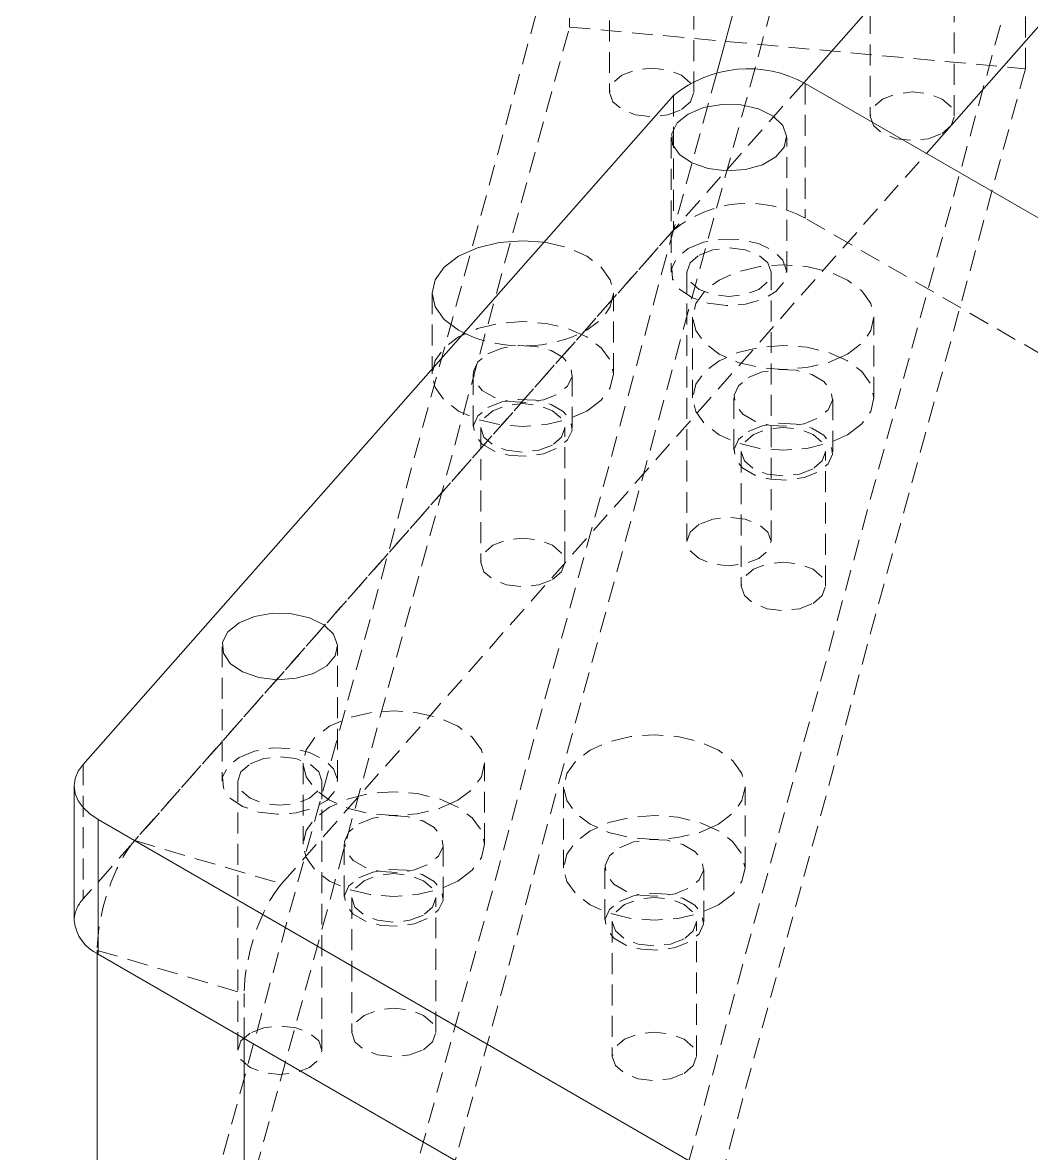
# Model space of a CAD drawing. Header units: millimetres. Extents: x 1529 to 6255, y 1713 to 5797.
# Drawn here: x 5405 to 5466.2, y 5268.8 to 5337.4 of the extents above; entities that cross this region are included whole.
import ezdxf

# ---------------------------------------------------------------- set-up
doc = ezdxf.new("R2010")
doc.units = ezdxf.units.MM
doc.linetypes.add('HIDDEN', pattern=[1.905, 1.27, -0.635])

msp = doc.modelspace()

# ---------------------------------------------------------------- linework, layer by layer
at = {"color": 7, "linetype": 'Continuous', "lineweight": 15}
for p, q in [((5529.449, 5421.095), (5452.371, 5333.767)), ((5459.807, 5329.476), (5538.359, 5418.475)), ((5452.461, 5353.916), (5447.095, 5334.36)), ((5452.464, 5333.715), (5492.915, 5310.363)), ((5408.672, 5292.422), (5444.473, 5332.985)), ((5408.127, 5291.111), (5408.127, 5282.946)), ((5409.591, 5289.07), (5698.033, 5122.557)), ((5409.591, 5280.905), (5409.591, 5289.07)), ((5409.526, 5203.57), (5409.526, 5280.943)), ((5409.591, 5280.905), (5698.033, 5114.391)), ((5418.436, 5200.949), (5418.436, 5275.799))]:
    msp.add_line(p, q, dxfattribs=at)
at = {"color": 7, "linetype": 'HIDDEN', "lineweight": 0}
for p, q in [((5452.461, 5345.75), (5409.441, 5188.951)), ((5438.164, 5345.304), (5405, 5224.426)), ((5438.164, 5345.304), (5438.164, 5337.139)), ((5465.819, 5342.775), (5432.655, 5221.897)), ((5465.819, 5334.61), (5465.819, 5342.775)), ((5440.601, 5341.341), (5440.601, 5333.176)), ((5445.701, 5333.176), (5445.701, 5341.341)), ((5456.404, 5339.896), (5456.404, 5331.731)), ((5461.504, 5331.731), (5461.504, 5339.896)), ((5405, 5216.26), (5438.164, 5337.139)), ((5438.164, 5337.139), (5465.819, 5334.61)), ((5465.819, 5334.61), (5432.655, 5213.732)), ((5447.095, 5334.36), (5411.086, 5203.111)), ((5452.371, 5333.767), (5411.796, 5287.796)), ((5452.464, 5333.715), (5452.464, 5325.55)), ((5444.473, 5332.985), (5444.473, 5324.819)), ((5444.338, 5330.439), (5444.338, 5322.273)), ((5451.338, 5322.273), (5451.338, 5330.439)), ((5420.706, 5285.175), (5459.807, 5329.476)), ((5775.368, 5139.141), (5452.464, 5325.55)), ((5444.473, 5324.819), (5408.672, 5284.256)), ((5445.288, 5322.273), (5445.288, 5305.942)), ((5450.388, 5305.942), (5450.388, 5322.273)), ((5429.83, 5320.997), (5429.83, 5316.098)), ((5440.83, 5316.098), (5440.83, 5320.997)), ((5445.633, 5319.553), (5445.633, 5314.653)), ((5456.633, 5314.653), (5456.633, 5319.553)), ((5432.33, 5316.098), (5432.33, 5312.832)), ((5438.33, 5312.832), (5438.33, 5316.098)), ((5448.133, 5314.653), (5448.133, 5311.387)), ((5454.133, 5311.387), (5454.133, 5314.653)), ((5432.78, 5312.832), (5432.78, 5304.667)), ((5437.88, 5304.667), (5437.88, 5312.832)), ((5448.583, 5311.387), (5448.583, 5303.222)), ((5453.683, 5303.222), (5453.683, 5311.387)), ((5417.098, 5299.577), (5417.098, 5291.411)), ((5424.099, 5291.411), (5424.099, 5299.577)), ((5408.672, 5292.422), (5408.672, 5284.256)), ((5422.008, 5292.488), (5422.008, 5287.589)), ((5433.008, 5287.589), (5433.008, 5292.488)), ((5418.048, 5291.411), (5418.048, 5275.08)), ((5423.149, 5275.08), (5423.149, 5291.411)), ((5437.811, 5291.044), (5437.811, 5286.144)), ((5448.811, 5286.144), (5448.811, 5291.044)), ((5411.796, 5287.796), (5420.706, 5285.175)), ((5424.508, 5287.589), (5424.508, 5284.323)), ((5430.508, 5284.323), (5430.508, 5287.589)), ((5440.311, 5286.144), (5440.311, 5282.878)), ((5446.311, 5282.878), (5446.311, 5286.144)), ((5424.958, 5284.323), (5424.958, 5276.158)), ((5430.058, 5276.158), (5430.058, 5284.323)), ((5440.761, 5282.878), (5440.761, 5274.713)), ((5445.861, 5274.713), (5445.861, 5282.878)), ((5409.526, 5281.142), (5418.436, 5278.521)), ((5409.526, 5280.943), (5409.526, 5281.142)), ((5418.436, 5275.799), (5418.436, 5278.521))]:
    msp.add_line(p, q, dxfattribs=at)
at = {"color": 7, "linetype": 'HIDDEN', "lineweight": 0, "flags": 128}
for points in [[(5444.954, 5332.135), (5445.507, 5332.612), (5445.701, 5333.176), (5445.507, 5333.739), (5444.954, 5334.217), (5444.127, 5334.536), (5443.151, 5334.648), (5442.175, 5334.536), (5441.348, 5334.217), (5440.795, 5333.739), (5440.601, 5333.176), (5440.795, 5332.612), (5441.348, 5332.135), (5442.175, 5331.816), (5443.151, 5331.704), (5444.127, 5331.816), (5444.954, 5332.135)], [(5460.757, 5330.69), (5461.31, 5331.167), (5461.504, 5331.731), (5461.31, 5332.294), (5460.757, 5332.772), (5459.93, 5333.091), (5458.954, 5333.203), (5457.978, 5333.091), (5457.151, 5332.772), (5456.598, 5332.294), (5456.404, 5331.731), (5456.598, 5331.167), (5457.151, 5330.69), (5457.978, 5330.371), (5458.954, 5330.259), (5459.93, 5330.371), (5460.757, 5330.69)], [(5445.363, 5323.702), (5446.301, 5324.088), (5447.405, 5324.278), (5448.556, 5324.251), (5449.63, 5324.009), (5450.509, 5323.579), (5451.099, 5323.008), (5451.335, 5322.357), (5451.192, 5321.697), (5450.686, 5321.099), (5449.872, 5320.629), (5448.837, 5320.337), (5447.693, 5320.254), (5446.566, 5320.391), (5445.576, 5320.731), (5444.831, 5321.239), (5444.412, 5321.859), (5444.365, 5322.523), (5444.694, 5323.161), (5445.363, 5323.702)], [(5436.618, 5324.084), (5436.753, 5324.064), (5438.08, 5323.747), (5439.219, 5323.243), (5440.093, 5322.585), (5440.642, 5321.819), (5440.83, 5320.997), (5440.642, 5320.176), (5440.093, 5319.41), (5439.219, 5318.752)], [(5446.035, 5323.314), (5446.862, 5323.633), (5447.838, 5323.745), (5448.814, 5323.633), (5449.641, 5323.314), (5450.194, 5322.837), (5450.388, 5322.273), (5450.194, 5321.71), (5449.641, 5321.232), (5448.814, 5320.913), (5447.838, 5320.801), (5446.862, 5320.913), (5446.035, 5321.232), (5445.482, 5321.71), (5445.288, 5322.273), (5445.482, 5322.837), (5446.035, 5323.314)], [(5455.022, 5317.307), (5453.883, 5316.803), (5452.556, 5316.486), (5451.133, 5316.378), (5449.709, 5316.486), (5448.383, 5316.803), (5447.243, 5317.307), (5446.369, 5317.965), (5445.82, 5318.731), (5445.633, 5319.553), (5445.82, 5320.374), (5446.369, 5321.14), (5447.243, 5321.798), (5448.383, 5322.302), (5449.709, 5322.619), (5451.133, 5322.728), (5452.556, 5322.619), (5453.883, 5322.302), (5455.022, 5321.798), (5455.896, 5321.14), (5456.445, 5320.374), (5456.633, 5319.553), (5456.445, 5318.731), (5455.896, 5317.965), (5455.022, 5317.307)], [(5439.219, 5313.853), (5440.093, 5314.511), (5440.642, 5315.276), (5440.83, 5316.098), (5440.642, 5316.92), (5440.093, 5317.686), (5439.219, 5318.343), (5438.08, 5318.848), (5436.753, 5319.165), (5435.33, 5319.273), (5433.906, 5319.165), (5432.58, 5318.848), (5431.44, 5318.343), (5430.566, 5317.686), (5430.017, 5316.92), (5429.83, 5316.098), (5430.017, 5315.276), (5430.566, 5314.511), (5431.44, 5313.853), (5432.58, 5313.349), (5433.906, 5313.031), (5435.33, 5312.923), (5436.753, 5313.031), (5438.08, 5313.349), (5439.219, 5313.853)], [(5433.208, 5317.323), (5434.062, 5317.668), (5435.068, 5317.824), (5436.106, 5317.771), (5437.05, 5317.517), (5437.787, 5317.092), (5438.227, 5316.547), (5438.318, 5315.947), (5438.048, 5315.366), (5437.451, 5314.874), (5436.597, 5314.529), (5435.591, 5314.373), (5434.553, 5314.425), (5433.609, 5314.68), (5432.872, 5315.105), (5432.432, 5315.65), (5432.341, 5316.249), (5432.611, 5316.83), (5433.208, 5317.323)], [(5455.022, 5312.408), (5455.896, 5313.066), (5456.445, 5313.832), (5456.633, 5314.653), (5456.445, 5315.475), (5455.896, 5316.241), (5455.022, 5316.898), (5453.883, 5317.403), (5452.556, 5317.72), (5451.133, 5317.828), (5449.709, 5317.72), (5448.383, 5317.403), (5447.243, 5316.898), (5446.369, 5316.241), (5445.82, 5315.475), (5445.633, 5314.653), (5445.82, 5313.832), (5446.369, 5313.066), (5447.243, 5312.408), (5448.383, 5311.904), (5449.709, 5311.586), (5451.133, 5311.478), (5452.556, 5311.586), (5453.883, 5311.904), (5455.022, 5312.408)], [(5449.011, 5315.878), (5449.865, 5316.223), (5450.871, 5316.379), (5451.909, 5316.326), (5452.853, 5316.072), (5453.59, 5315.647), (5454.03, 5315.102), (5454.121, 5314.502), (5453.851, 5313.921), (5453.254, 5313.429), (5452.4, 5313.084), (5451.394, 5312.928), (5450.356, 5312.98), (5449.412, 5313.235), (5448.675, 5313.66), (5448.235, 5314.205), (5448.144, 5314.804), (5448.414, 5315.385), (5449.011, 5315.878)], [(5433.208, 5314.057), (5434.062, 5314.402), (5435.068, 5314.557), (5436.106, 5314.505), (5437.05, 5314.251), (5437.787, 5313.825), (5438.227, 5313.28), (5438.318, 5312.681), (5438.048, 5312.1), (5437.451, 5311.607), (5436.597, 5311.262), (5435.591, 5311.107), (5434.553, 5311.159), (5433.609, 5311.413), (5432.872, 5311.839), (5432.432, 5312.384), (5432.341, 5312.983), (5432.611, 5313.564), (5433.208, 5314.057)], [(5437.133, 5311.791), (5436.305, 5311.472), (5435.33, 5311.36), (5434.354, 5311.472), (5433.526, 5311.791), (5432.974, 5312.269), (5432.78, 5312.832), (5432.974, 5313.395), (5433.526, 5313.873), (5434.354, 5314.192), (5435.33, 5314.304), (5436.305, 5314.192), (5437.133, 5313.873), (5437.685, 5313.395), (5437.88, 5312.832), (5437.685, 5312.269), (5437.133, 5311.791)], [(5449.011, 5312.612), (5449.865, 5312.957), (5450.871, 5313.112), (5451.909, 5313.06), (5452.853, 5312.806), (5453.59, 5312.381), (5454.03, 5311.835), (5454.121, 5311.236), (5453.851, 5310.655), (5453.254, 5310.163), (5452.4, 5309.818), (5451.394, 5309.662), (5450.356, 5309.714), (5449.412, 5309.969), (5448.675, 5310.394), (5448.235, 5310.939), (5448.144, 5311.538), (5448.414, 5312.119), (5449.011, 5312.612)], [(5452.936, 5310.346), (5452.108, 5310.027), (5451.133, 5309.915), (5450.157, 5310.027), (5449.329, 5310.346), (5448.777, 5310.824), (5448.583, 5311.387), (5448.777, 5311.951), (5449.329, 5312.428), (5450.157, 5312.747), (5451.133, 5312.859), (5452.108, 5312.747), (5452.936, 5312.428), (5453.488, 5311.951), (5453.683, 5311.387), (5453.488, 5310.824), (5452.936, 5310.346)], [(5446.035, 5306.983), (5445.482, 5306.506), (5445.288, 5305.942), (5445.482, 5305.379), (5446.035, 5304.902), (5446.862, 5304.582), (5447.838, 5304.47), (5448.814, 5304.582), (5449.641, 5304.902), (5450.194, 5305.379), (5450.388, 5305.942), (5450.194, 5306.506), (5449.641, 5306.983), (5448.814, 5307.302), (5447.838, 5307.415), (5446.862, 5307.302), (5446.035, 5306.983)], [(5437.133, 5303.626), (5437.685, 5304.103), (5437.88, 5304.667), (5437.685, 5305.23), (5437.133, 5305.708), (5436.305, 5306.027), (5435.33, 5306.139), (5434.354, 5306.027), (5433.526, 5305.708), (5432.974, 5305.23), (5432.78, 5304.667), (5432.974, 5304.103), (5433.526, 5303.626), (5434.354, 5303.307), (5435.33, 5303.195), (5436.305, 5303.307), (5437.133, 5303.626)], [(5452.936, 5302.181), (5453.488, 5302.658), (5453.683, 5303.222), (5453.488, 5303.785), (5452.936, 5304.263), (5452.108, 5304.582), (5451.133, 5304.694), (5450.157, 5304.582), (5449.329, 5304.263), (5448.777, 5303.785), (5448.583, 5303.222), (5448.777, 5302.658), (5449.329, 5302.181), (5450.157, 5301.862), (5451.133, 5301.75), (5452.108, 5301.862), (5452.936, 5302.181)], [(5431.397, 5290.243), (5430.258, 5289.739), (5428.931, 5289.422), (5427.508, 5289.313), (5426.084, 5289.422), (5424.758, 5289.739), (5423.619, 5290.243), (5422.745, 5290.901), (5422.195, 5291.667), (5422.008, 5292.488), (5422.195, 5293.31), (5422.745, 5294.076), (5423.619, 5294.734), (5424.758, 5295.238), (5426.084, 5295.555), (5427.508, 5295.664), (5428.931, 5295.555), (5430.258, 5295.238), (5431.397, 5294.734), (5432.271, 5294.076), (5432.82, 5293.31), (5433.008, 5292.488), (5432.82, 5291.667), (5432.271, 5290.901), (5431.397, 5290.243)], [(5447.2, 5288.798), (5446.061, 5288.294), (5444.734, 5287.977), (5443.311, 5287.868), (5441.887, 5287.977), (5440.561, 5288.294), (5439.422, 5288.798), (5438.548, 5289.456), (5437.998, 5290.222), (5437.811, 5291.044), (5437.998, 5291.865), (5438.548, 5292.631), (5439.422, 5293.289), (5440.561, 5293.793), (5441.887, 5294.11), (5443.311, 5294.219), (5444.734, 5294.11), (5446.061, 5293.793), (5447.2, 5293.289), (5448.074, 5292.631), (5448.623, 5291.865), (5448.811, 5291.044), (5448.623, 5290.222), (5448.074, 5289.456), (5447.2, 5288.798)], [(5418.124, 5292.84), (5419.061, 5293.226), (5420.166, 5293.416), (5421.317, 5293.389), (5422.39, 5293.147), (5423.269, 5292.717), (5423.859, 5292.146), (5424.095, 5291.495), (5423.953, 5290.835), (5423.447, 5290.237), (5422.632, 5289.767), (5421.597, 5289.475), (5420.454, 5289.392), (5419.326, 5289.529), (5418.336, 5289.869), (5417.592, 5290.377), (5417.173, 5290.997), (5417.125, 5291.661), (5417.454, 5292.299), (5418.124, 5292.84)], [(5418.795, 5292.452), (5419.623, 5292.771), (5420.599, 5292.883), (5421.574, 5292.771), (5422.402, 5292.452), (5422.954, 5291.975), (5423.149, 5291.411), (5422.954, 5290.848), (5422.402, 5290.37), (5421.574, 5290.051), (5420.598, 5289.939), (5419.623, 5290.051), (5418.795, 5290.37), (5418.243, 5290.848), (5418.048, 5291.411), (5418.243, 5291.975), (5418.795, 5292.452)], [(5431.397, 5285.344), (5432.271, 5286.002), (5432.82, 5286.767), (5433.008, 5287.589), (5432.82, 5288.411), (5432.271, 5289.177), (5431.397, 5289.834), (5430.258, 5290.339), (5428.931, 5290.656), (5427.508, 5290.764), (5426.084, 5290.656), (5424.758, 5290.339), (5423.619, 5289.834), (5422.745, 5289.177), (5422.195, 5288.411), (5422.008, 5287.589), (5422.195, 5286.767), (5422.745, 5286.002), (5423.619, 5285.344), (5424.758, 5284.84), (5426.084, 5284.522), (5427.508, 5284.414), (5428.931, 5284.522), (5430.258, 5284.84), (5431.397, 5285.344)], [(5425.387, 5288.814), (5426.24, 5289.159), (5427.246, 5289.315), (5428.284, 5289.262), (5429.229, 5289.008), (5429.965, 5288.583), (5430.406, 5288.037), (5430.496, 5287.438), (5430.227, 5286.857), (5429.629, 5286.365), (5428.776, 5286.02), (5427.769, 5285.864), (5426.731, 5285.916), (5425.787, 5286.171), (5425.05, 5286.596), (5424.61, 5287.141), (5424.519, 5287.74), (5424.789, 5288.321), (5425.387, 5288.814)], [(5447.2, 5283.899), (5448.074, 5284.557), (5448.623, 5285.323), (5448.811, 5286.144), (5448.623, 5286.966), (5448.074, 5287.732), (5447.2, 5288.389), (5446.061, 5288.894), (5444.734, 5289.211), (5443.311, 5289.319), (5441.887, 5289.211), (5440.561, 5288.894), (5439.422, 5288.389), (5438.548, 5287.732), (5437.998, 5286.966), (5437.811, 5286.144), (5437.998, 5285.323), (5438.548, 5284.557), (5439.422, 5283.899), (5440.561, 5283.395), (5441.887, 5283.077), (5443.311, 5282.969), (5444.734, 5283.077), (5446.061, 5283.395), (5447.2, 5283.899)], [(5441.19, 5287.369), (5442.043, 5287.714), (5443.049, 5287.87), (5444.087, 5287.817), (5445.032, 5287.563), (5445.768, 5287.138), (5446.209, 5286.593), (5446.299, 5285.993), (5446.03, 5285.412), (5445.432, 5284.92), (5444.579, 5284.575), (5443.572, 5284.419), (5442.534, 5284.471), (5441.59, 5284.726), (5440.853, 5285.151), (5440.413, 5285.696), (5440.322, 5286.295), (5440.592, 5286.876), (5441.19, 5287.369)], [(5425.387, 5285.548), (5426.24, 5285.893), (5427.246, 5286.048), (5428.284, 5285.996), (5429.229, 5285.742), (5429.965, 5285.316), (5430.406, 5284.771), (5430.496, 5284.172), (5430.227, 5283.591), (5429.629, 5283.098), (5428.776, 5282.753), (5427.769, 5282.598), (5426.731, 5282.65), (5425.787, 5282.904), (5425.05, 5283.33), (5424.61, 5283.875), (5424.519, 5284.474), (5424.789, 5285.055), (5425.387, 5285.548)], [(5429.311, 5283.282), (5428.484, 5282.963), (5427.508, 5282.851), (5426.532, 5282.963), (5425.705, 5283.282), (5425.152, 5283.76), (5424.958, 5284.323), (5425.152, 5284.886), (5425.705, 5285.364), (5426.532, 5285.683), (5427.508, 5285.795), (5428.484, 5285.683), (5429.311, 5285.364), (5429.864, 5284.886), (5430.058, 5284.323), (5429.864, 5283.76), (5429.311, 5283.282)], [(5441.19, 5284.103), (5442.043, 5284.448), (5443.049, 5284.603), (5444.087, 5284.551), (5445.032, 5284.297), (5445.768, 5283.872), (5446.209, 5283.326), (5446.299, 5282.727), (5446.03, 5282.146), (5445.432, 5281.654), (5444.579, 5281.309), (5443.572, 5281.153), (5442.534, 5281.205), (5441.59, 5281.459), (5440.853, 5281.885), (5440.413, 5282.43), (5440.322, 5283.029), (5440.592, 5283.61), (5441.19, 5284.103)], [(5445.114, 5281.837), (5444.287, 5281.518), (5443.311, 5281.406), (5442.335, 5281.518), (5441.508, 5281.837), (5440.955, 5282.315), (5440.761, 5282.878), (5440.955, 5283.441), (5441.508, 5283.919), (5442.335, 5284.238), (5443.311, 5284.35), (5444.287, 5284.238), (5445.114, 5283.919), (5445.667, 5283.441), (5445.861, 5282.878), (5445.667, 5282.315), (5445.114, 5281.837)], [(5429.311, 5275.117), (5429.864, 5275.594), (5430.058, 5276.158), (5429.864, 5276.721), (5429.311, 5277.199), (5428.484, 5277.518), (5427.508, 5277.63), (5426.532, 5277.518), (5425.705, 5277.199), (5425.152, 5276.721), (5424.958, 5276.158), (5425.152, 5275.594), (5425.705, 5275.117), (5426.532, 5274.798), (5427.508, 5274.686), (5428.484, 5274.798), (5429.311, 5275.117)], [(5418.795, 5276.121), (5418.243, 5275.644), (5418.048, 5275.08), (5418.243, 5274.517), (5418.795, 5274.04), (5419.623, 5273.72), (5420.598, 5273.608), (5421.574, 5273.72), (5422.402, 5274.04), (5422.954, 5274.517), (5423.149, 5275.08), (5422.954, 5275.644), (5422.402, 5276.121), (5421.574, 5276.44), (5420.599, 5276.553), (5419.623, 5276.44), (5418.795, 5276.121)], [(5445.114, 5273.672), (5445.667, 5274.149), (5445.861, 5274.713), (5445.667, 5275.276), (5445.114, 5275.754), (5444.287, 5276.073), (5443.311, 5276.185), (5442.335, 5276.073), (5441.508, 5275.754), (5440.955, 5275.276), (5440.761, 5274.713), (5440.955, 5274.149), (5441.508, 5273.672), (5442.335, 5273.353), (5443.311, 5273.241), (5444.287, 5273.353), (5445.114, 5273.672)]]:
    msp.add_lwpolyline(points, dxfattribs=at)
at = {"color": 7, "linetype": 'Continuous', "lineweight": 15, "flags": 128}
for points in [[(5445.363, 5331.867), (5446.301, 5332.254), (5447.405, 5332.444), (5448.556, 5332.416), (5449.63, 5332.174), (5450.509, 5331.745), (5451.099, 5331.173), (5451.335, 5330.522), (5451.192, 5329.862), (5450.686, 5329.265), (5449.872, 5328.794), (5448.837, 5328.502), (5447.693, 5328.42), (5446.566, 5328.556), (5445.576, 5328.897), (5444.831, 5329.404), (5444.412, 5330.024), (5444.365, 5330.689), (5444.694, 5331.326), (5445.363, 5331.867)], [(5431.83, 5318.548), (5431.44, 5318.752), (5430.566, 5319.41), (5430.017, 5320.176), (5429.83, 5320.997), (5430.017, 5321.819), (5430.566, 5322.585), (5431.44, 5323.243), (5432.58, 5323.747), (5433.906, 5324.064), (5435.33, 5324.173), (5436.618, 5324.084)], [(5418.124, 5301.005), (5419.061, 5301.392), (5420.166, 5301.582), (5421.317, 5301.554), (5422.39, 5301.312), (5423.269, 5300.883), (5423.859, 5300.311), (5424.095, 5299.66), (5423.953, 5299), (5423.447, 5298.403), (5422.632, 5297.932), (5421.597, 5297.64), (5420.454, 5297.558), (5419.326, 5297.694), (5418.336, 5298.035), (5417.592, 5298.542), (5417.173, 5299.162), (5417.125, 5299.827), (5417.454, 5300.464), (5418.124, 5301.005)], [(5409.591, 5289.07), (5409.082, 5289.415), (5408.672, 5289.801), (5408.371, 5290.219), (5408.188, 5290.66), (5408.127, 5291.111), (5408.188, 5291.563), (5408.371, 5292.003), (5408.672, 5292.422)]]:
    msp.add_lwpolyline(points, dxfattribs=at)
at = {"color": 7, "linetype": 'Continuous', "lineweight": 15}
for centre, radius, start, end in [((5449.005, 5327.483), 7.128, 60.97101, 129.4773), ((5410.665, 5283.221), 2.553, 186.19003, 245.13166)]:
    msp.add_arc(centre, radius, start, end, dxfattribs=at)
at = {"color": 7, "linetype": 'HIDDEN', "lineweight": 0}
for centre, radius, start, end in [((5449.005, 5319.317), 7.128, 60.97101, 129.4773), ((5435.315, 5326.231), 8.437, 245.60681, 297.564), ((5410.111, 5282.889), 1.985, 136.47474, 178.3611)]:
    msp.add_arc(centre, radius, start, end, dxfattribs=at)
for centre in [(5411.796, 5283.713), (5420.706, 5281.093)]:
    msp.add_ellipse(centre, major_axis=(1.411, 4.797), ratio=0.370702, start_param=0.67075, end_param=2.241546, dxfattribs=at)

doc.saveas('drawing.dxf')
